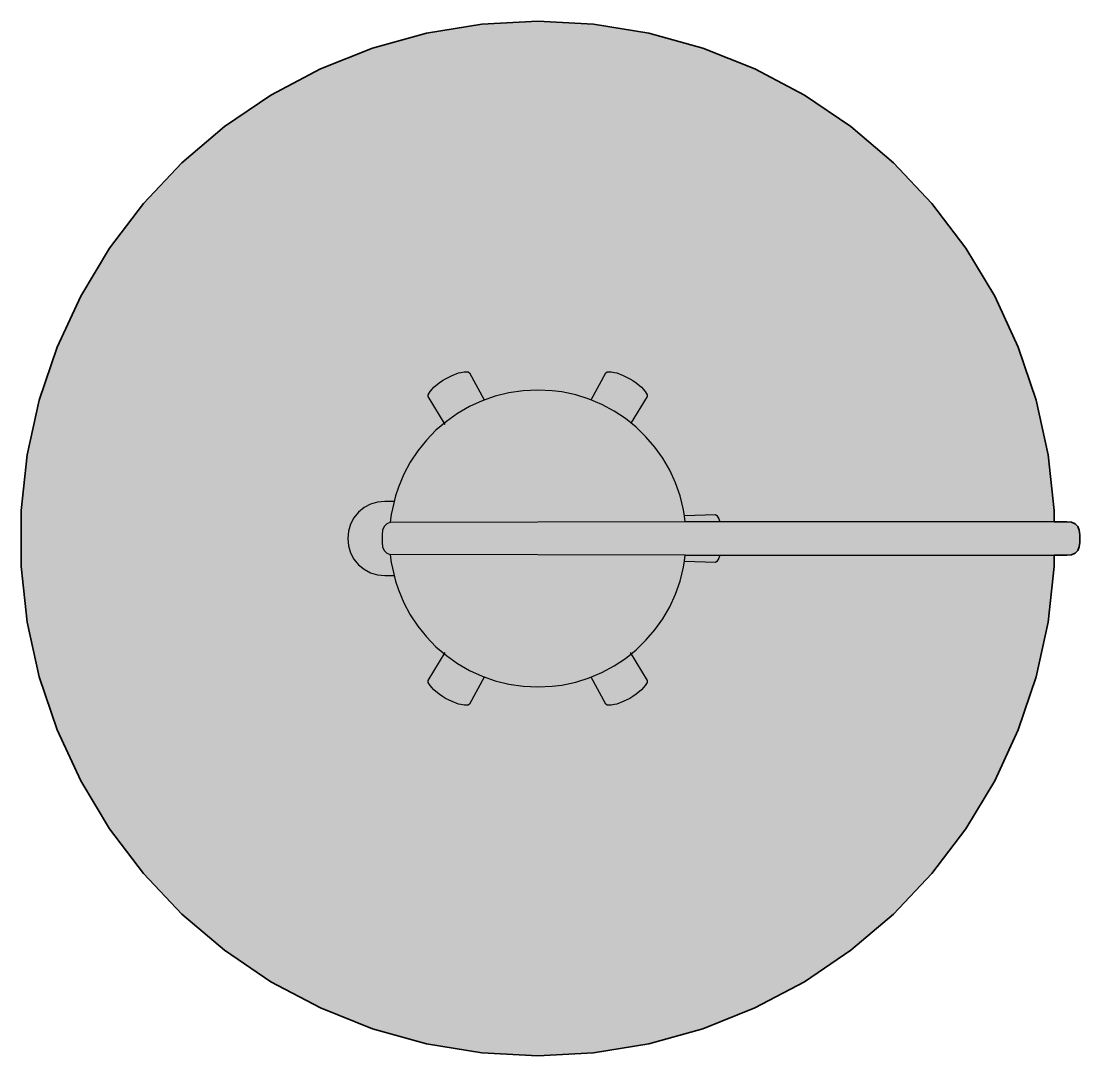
# Model space of a CAD drawing. Header units: millimetres. Extents: x 0 to 924, y -402 to 530.
# Drawn here: x 99.7 to 320.7, y -401.5 to -185.5 of the extents above; entities that cross this region are included whole.
import ezdxf

# ---------------------------------------------------------------- set-up
doc = ezdxf.new("R2010")
doc.units = ezdxf.units.MM
doc.layers.add('Blocks', color=7, linetype='Continuous')
doc.layers.add('Blocks$Fill', color=7, linetype='Continuous', true_color=0xffffff)
doc.layers.add('Blocks$Inner', color=7, linetype='Continuous', lineweight=25, true_color=0x007f00)
doc.layers.add('Blocks$Outline', color=7, linetype='Continuous', lineweight=35, true_color=0xff3f3f)

# ---------------------------------------------------------------- blocks, each defined once
blk = doc.blocks.new('Mayday Table Lamp Top')
at = {"layer": 'Blocks$Fill'}
blk.add_hatch(color=256, dxfattribs=at).paths.add_polyline_path([(295.76, 145.39), (295.76, 147.74), (294.49, 159.37), (291.98, 170.79), (288.25, 181.87), (283.33, 192.49), (277.31, 202.51), (270.23, 211.82), (262.18, 220.31), (253.27, 227.88), (243.59, 234.44), (233.26, 239.92), (222.39, 244.25), (211.13, 247.38), (199.58, 249.27), (187.91, 249.9), (176.23, 249.27), (164.69, 247.38), (153.42, 244.25), (142.55, 239.92), (132.22, 234.44), (122.54, 227.88), (113.63, 220.31), (105.59, 211.82), (98.51, 202.51), (92.48, 192.49), (87.57, 181.87), (83.83, 170.79), (81.32, 159.37), (80.06, 147.74), (80.06, 136.04), (81.32, 124.42), (83.83, 113), (87.57, 101.91), (92.48, 91.3), (98.51, 81.28), (105.59, 71.97), (113.63, 63.48), (122.54, 55.91), (132.22, 49.34), (142.55, 43.87), (153.42, 39.54), (164.69, 36.41), (176.23, 34.52), (187.91, 33.88), (199.58, 34.52), (211.13, 36.41), (222.39, 39.54), (233.26, 43.87), (243.59, 49.34), (253.27, 55.91), (262.18, 63.48), (270.23, 71.97), (277.31, 81.28), (283.33, 91.3), (288.25, 101.91), (291.98, 113), (294.49, 124.42), (295.76, 136.04), (295.76, 138.39), (298.39, 138.39), (299.37, 138.5), (300.12, 138.82), (300.66, 139.36), (300.99, 140.12), (301.1, 141.09), (301.1, 141.89), (301.1, 142.69), (300.99, 143.66), (300.66, 144.42), (300.12, 144.96), (299.37, 145.28), (298.39, 145.39), (298.31, 145.39)], flags=0)
at = {"layer": 'Blocks$Inner'}
for p, q in [((218.71, 145.39, -0.34), (157.09, 145.26, -0.34)), ((218.71, 138.39, -0.34), (157.09, 138.52, -0.34))]:
    blk.add_line(p, q, dxfattribs=at)
for points in [[(295.76, 145.39), (295.76, 147.74), (294.49, 159.37), (291.98, 170.79), (288.25, 181.87), (283.33, 192.49), (277.31, 202.51), (270.23, 211.82), (262.18, 220.31), (253.27, 227.88), (243.59, 234.44), (233.26, 239.92), (222.39, 244.25), (211.13, 247.38), (199.58, 249.27), (187.91, 249.9), (176.23, 249.27), (164.69, 247.38), (153.42, 244.25), (142.55, 239.92), (132.22, 234.44), (122.54, 227.88), (113.63, 220.31), (105.59, 211.82), (98.51, 202.51), (92.48, 192.49), (87.57, 181.87), (83.83, 170.79), (81.32, 159.37), (80.06, 147.74), (80.06, 136.04), (81.32, 124.42), (83.83, 113), (87.57, 101.91), (92.48, 91.3), (98.51, 81.28), (105.59, 71.97), (113.63, 63.48), (122.54, 55.91), (132.22, 49.34), (142.55, 43.87), (153.42, 39.54), (164.69, 36.41), (176.23, 34.52), (187.91, 33.88), (199.58, 34.52), (211.13, 36.41), (222.39, 39.54), (233.26, 43.87), (243.59, 49.34), (253.27, 55.91), (262.18, 63.48), (270.23, 71.97), (277.31, 81.28), (283.33, 91.3), (288.25, 101.91), (291.98, 113), (294.49, 124.42), (295.76, 136.04), (295.76, 138.39)], [(168.62, 165.71), (165.03, 171.55), (165.03, 171.91), (165.46, 172.61), (166.25, 173.46), (167.34, 174.4), (168.04, 174.91), (168.64, 175.26), (170.05, 175.94), (171.38, 176.46), (171.86, 176.58), (172.53, 176.69), (173.37, 176.67), (173.68, 176.5), (176.76, 170.81)], [(199.06, 170.82), (202.13, 176.5), (202.44, 176.67), (203.28, 176.69), (203.96, 176.58), (204.44, 176.46), (205.77, 175.94), (207.17, 175.26), (207.78, 174.91), (208.48, 174.4), (209.56, 173.46), (210.35, 172.61), (210.78, 171.91), (210.79, 171.55), (207.37, 166)], [(157.93, 149.63), (157.91, 149.63), (156.94, 149.63), (155.98, 149.63), (154.47, 149.48), (153.01, 149.04), (151.68, 148.33), (150.5, 147.36), (149.54, 146.19), (148.83, 144.85), (148.39, 143.4), (148.24, 141.89), (148.39, 140.38), (148.83, 138.93), (149.54, 137.59), (150.5, 136.42), (151.68, 135.46), (153.01, 134.74), (154.47, 134.3), (155.98, 134.16), (156.94, 134.16), (157.91, 134.16), (157.93, 134.16)], [(218.55, 146.7), (225, 146.88), (225.3, 146.69), (225.71, 145.98), (225.91, 145.39)], [(225.91, 138.39), (225.71, 137.81), (225.3, 137.09), (225, 136.91), (218.55, 137.09)], [(176.76, 112.97), (173.68, 107.28), (173.37, 107.11), (172.53, 107.09), (171.86, 107.2), (171.38, 107.33), (170.05, 107.84), (168.64, 108.52), (168.04, 108.87), (167.34, 109.38), (166.25, 110.32), (165.46, 111.18), (165.05, 111.83), (165.03, 112.24), (168.62, 118.07)], [(207.2, 118.07), (210.78, 112.24), (210.76, 111.83), (210.35, 111.18), (209.56, 110.32), (208.48, 109.38), (207.78, 108.87), (207.17, 108.52), (205.77, 107.84), (204.44, 107.33), (203.96, 107.2), (203.28, 107.09), (202.44, 107.11), (202.13, 107.28), (199.06, 112.97)]]:
    blk.add_lwpolyline(points, dxfattribs=at)
blk.add_lwpolyline([(157.09, 145.26), (156.39, 144.96), (155.85, 144.42), (155.52, 143.66), (155.41, 142.69), (155.41, 141.89), (155.41, 141.09), (155.52, 140.12), (155.85, 139.36), (156.39, 138.82), (157.09, 138.52), (157.15, 137.95), (157.32, 136.86), (157.57, 135.67), (157.57, 135.67), (158.19, 133.01), (158.81, 131.16), (159.94, 128.49), (161.3, 125.96), (162.89, 123.57), (164.68, 121.35), (166.66, 119.3), (168.83, 117.44), (171.17, 115.78), (173.65, 114.35), (176.28, 113.14), (179.03, 112.18), (181.9, 111.47), (184.86, 111.04), (187.91, 110.89), (190.96, 111.04), (192.95, 111.3), (195.85, 111.91), (198.64, 112.79), (201.31, 113.92), (203.85, 115.28), (206.24, 116.86), (208.46, 118.66), (210.51, 120.64), (212.37, 122.81), (214.02, 125.14), (215.46, 127.63), (216.67, 130.26), (217.63, 133.01), (218.33, 135.88), (218.58, 137.26), (218.71, 138.39), (219.34, 138.39), (221.52, 138.39), (223.95, 138.39), (226.45, 138.39), (228.9, 138.39), (231.24, 138.39), (233.26, 138.39), (234.58, 138.39), (237.8, 138.39), (242.48, 138.39), (248.02, 138.39), (253.85, 138.39), (259.39, 138.39), (264.07, 138.39), (267.3, 138.39), (268.39, 138.39), (268.98, 138.39), (269.48, 138.39), (270, 138.39), (270.53, 138.39), (271.05, 138.39), (271.54, 138.39), (271.97, 138.39), (272.34, 138.39), (272.65, 138.39), (272.91, 138.39), (273.07, 138.39), (273.12, 138.39), (280.06, 138.39), (289.03, 138.39), (295.23, 138.39), (297.46, 138.39), (297.89, 138.39), (298.15, 138.39), (298.31, 138.39), (298.39, 138.39), (299.37, 138.5), (300.12, 138.82), (300.66, 139.36), (300.99, 140.12), (301.1, 141.09), (301.1, 141.89), (301.1, 142.69), (300.99, 143.66), (300.66, 144.42), (300.12, 144.96), (299.37, 145.28), (298.39, 145.39), (298.31, 145.39), (298.15, 145.39), (297.89, 145.39), (297.46, 145.39), (295.23, 145.39), (289.03, 145.39), (280.06, 145.39), (273.12, 145.39), (273.07, 145.39), (272.91, 145.39), (272.65, 145.39), (272.34, 145.39), (271.97, 145.39), (271.54, 145.39), (271.05, 145.39), (270.53, 145.39), (270, 145.39), (269.48, 145.39), (268.98, 145.39), (268.39, 145.39), (267.3, 145.39), (264.07, 145.39), (259.39, 145.39), (253.85, 145.39), (248.02, 145.39), (242.48, 145.39), (237.8, 145.39), (234.58, 145.39), (233.26, 145.39), (231.24, 145.39), (228.9, 145.39), (226.45, 145.39), (223.95, 145.39), (221.52, 145.39), (219.34, 145.39), (218.71, 145.39), (218.58, 146.52), (218.33, 147.91), (217.63, 150.77), (216.67, 153.53), (215.46, 156.15), (214.02, 158.64), (212.37, 160.97), (210.51, 163.14), (208.46, 165.13), (206.24, 166.92), (203.85, 168.5), (201.31, 169.87), (198.64, 170.99), (195.85, 171.87), (192.95, 172.49), (190.96, 172.75), (187.91, 172.89), (184.86, 172.75), (181.9, 172.31), (179.03, 171.61), (176.28, 170.65), (173.65, 169.44), (171.17, 168), (168.83, 166.35), (166.66, 164.49), (164.68, 162.44), (162.89, 160.21), (161.3, 157.83), (159.94, 155.29), (158.81, 152.62), (158.19, 150.77), (157.57, 148.11), (157.57, 148.11), (157.32, 146.93), (157.15, 145.84)], close=True, dxfattribs=at)
at = {"layer": 'Blocks$Outline'}
for points in [[(295.76, 145.39), (295.76, 147.74), (294.49, 159.37), (291.98, 170.79), (288.25, 181.87), (283.33, 192.49), (277.31, 202.51), (270.23, 211.82), (262.18, 220.31), (253.27, 227.88), (243.59, 234.44), (233.26, 239.92), (222.39, 244.25), (211.13, 247.38), (199.58, 249.27), (187.91, 249.9), (176.23, 249.27), (164.69, 247.38), (153.42, 244.25), (142.55, 239.92), (132.22, 234.44), (122.54, 227.88), (113.63, 220.31), (105.59, 211.82), (98.51, 202.51), (92.48, 192.49), (87.57, 181.87), (83.83, 170.79), (81.32, 159.37), (80.06, 147.74), (80.06, 136.04), (81.32, 124.42), (83.83, 113), (87.57, 101.91), (92.48, 91.3), (98.51, 81.28), (105.59, 71.97), (113.63, 63.48), (122.54, 55.91), (132.22, 49.34), (142.55, 43.87), (153.42, 39.54), (164.69, 36.41), (176.23, 34.52), (187.91, 33.88), (199.58, 34.52), (211.13, 36.41), (222.39, 39.54), (233.26, 43.87), (243.59, 49.34), (253.27, 55.91), (262.18, 63.48), (270.23, 71.97), (277.31, 81.28), (283.33, 91.3), (288.25, 101.91), (291.98, 113), (294.49, 124.42), (295.76, 136.04)], [(295.76, 138.39), (297.46, 138.39), (297.89, 138.39), (298.15, 138.39), (298.31, 138.39), (298.39, 138.39), (299.37, 138.5), (300.12, 138.82), (300.66, 139.36), (300.99, 140.12), (301.1, 141.09), (301.1, 141.89), (301.1, 142.69), (300.99, 143.66), (300.66, 144.42), (300.12, 144.96), (299.37, 145.28), (298.39, 145.39), (298.31, 145.39), (298.15, 145.39), (297.89, 145.39), (297.46, 145.39), (295.76, 145.39)], [(295.76, 136.04), (295.76, 138.39)]]:
    blk.add_lwpolyline(points, dxfattribs=at)

msp = doc.modelspace()

# ---------------------------------------------------------------- block references
at = {"layer": 'Blocks'}
msp.add_blockref('Mayday Table Lamp Top', (19.62, -435.4), dxfattribs=at)

doc.saveas('drawing.dxf')
